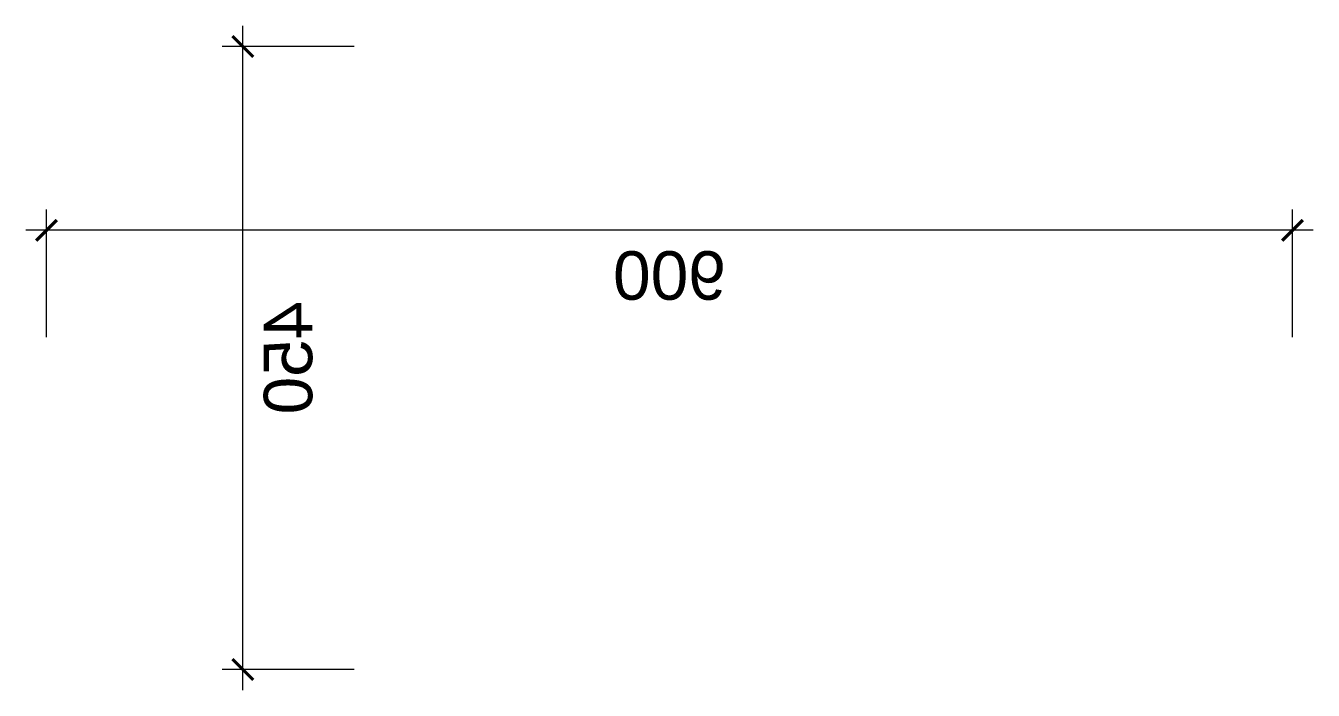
# Model space of a CAD drawing. Header units: millimetres. Extents: x -235126 to 312941, y -228449 to 114042.
# Drawn here: x 4538 to 5468, y -181401 to -180921 of the extents above; entities that cross this region are included whole.
import ezdxf

# ---------------------------------------------------------------- set-up
doc = ezdxf.new("R2010")
doc.units = ezdxf.units.MM
doc.header["$LTSCALE"] = 800
doc.layers.get('DEFPOINTS').update_dxf_attribs({"color": 250})
doc.layers.add('FF-FURN1-活动家具', color=1, linetype='Continuous')
doc.styles.get("Standard").update_dxf_attribs({"font": 'arial.ttf'})
doc.dimstyles.new('1：10', dxfattribs={"dimscale": 10, "dimtxt": 3.5, "dimasz": 1.5, "dimexe": 1.5, "dimexo": 1.5, "dimgap": 1.5, "dimtad": 1, "dimdec": 0, "dimzin": 0, "dimdsep": 46, "dimtxsty": 'Standard', "dimblk": 'ARCHTICK', "dimcen": 0, "dimdle": 1.5, "dimclrd": 8, "dimclre": 8, "dimclrt": 7, "dimadec": 0, "dimazin": 0, "dimtfac": 1, "dimtdec": 0, "dimtmove": 2, "dimatfit": 3, "dimldrblk": 'DOT', "dimfxl": 1, "dimtolj": 1, "dimtzin": 0, "dimarcsym": 0})

# ---------------------------------------------------------------- blocks, each defined once
blk = doc.blocks.new('_ArchTick')
at = {"color": 0, "linetype": 'ByBlock', "const_width": 0.15}
blk.add_lwpolyline([(-0.5, -0.5), (0.5, 0.5)], dxfattribs=at)
blk = doc.blocks.new('*D196')
at = {"layer": 'DEFPOINTS', "color": 8, "lineweight": -2, "transparency": 16777216}
for p, q in [((46434.02, 19249.87), (46434.02, 19157.65)), ((47334.02, 19249.87), (47334.02, 19157.65)), ((46419.02, 19172.65), (47349.02, 19172.65))]:
    blk.add_line(p, q, dxfattribs=at)
at = {"layer": 'DEFPOINTS', "color": 0, "transparency": 16777216}
for p in [(46434.02, 19264.87), (47334.02, 19264.87), (47334.02, 19172.65)]:
    blk.add_point(p, dxfattribs=at)
at = {"layer": 'DEFPOINTS', "color": 8, "lineweight": -2, "transparency": 16777216, "xscale": 15, "yscale": 15, "zscale": 15, "rotation": 180}
blk.add_blockref('_ArchTick', (46434.02, 19172.65), dxfattribs=at)
at = {"layer": 'DEFPOINTS', "color": 8, "lineweight": -2, "transparency": 16777216, "xscale": 15, "yscale": 15, "zscale": 15}
blk.add_blockref('_ArchTick', (47334.02, 19172.65), dxfattribs=at)
at = {"layer": 'DEFPOINTS', "color": 7, "transparency": 16777216, "insert": (46884.02, 19205.52), "char_height": 35, "attachment_point": 5}
blk.add_mtext('\\A1;900', dxfattribs=at)
blk = doc.blocks.new('_Dot')
at = {"color": 0, "linetype": 'ByBlock', "lineweight": -2}
blk.add_line((-0.5, 0), (-1, 0), dxfattribs=at)
at = {"color": 0, "linetype": 'ByBlock', "const_width": 0.5}
blk.add_lwpolyline([(-0.25, 0, 1), (0.25, 0, 1)], format="xyb", close=True, dxfattribs=at)
blk = doc.blocks.new('*D195')
at = {"layer": 'DEFPOINTS', "color": 8, "lineweight": -2, "transparency": 16777216}
for p, q in [((47192.19, 19504.87), (47192.19, 19024.87)), ((47111.69, 19489.87), (47207.19, 19489.87)), ((47111.69, 19039.87), (47207.19, 19039.87))]:
    blk.add_line(p, q, dxfattribs=at)
at = {"layer": 'DEFPOINTS', "color": 0, "transparency": 16777216}
for p in [(47096.69, 19489.87), (47096.69, 19039.87), (47192.19, 19039.87)]:
    blk.add_point(p, dxfattribs=at)
at = {"layer": 'DEFPOINTS', "color": 8, "lineweight": -2, "transparency": 16777216, "xscale": 15, "yscale": 15, "zscale": 15}
for p, rotation in [((47192.19, 19489.87), 90), ((47192.19, 19039.87), 270)]:
    blk.add_blockref('_ArchTick', p, dxfattribs=dict(at, rotation=rotation))
at = {"layer": 'DEFPOINTS', "color": 7, "transparency": 16777216, "insert": (47159.32, 19264.87), "char_height": 35, "attachment_point": 5, "rotation": 90}
blk.add_mtext('\\A1;450', dxfattribs=at)
blk = doc.blocks.new('fjfgjgfdfj')
at = {"layer": 'DEFPOINTS'}
dim = blk.add_linear_dim(base=(67056.56, 25439.72), p1=(66961.07, 24989.72), p2=(66961.07, 25439.72), angle=270, dimstyle='1：10', dxfattribs=at)
dim.commit()
dim.dimension.update_dxf_attribs({"geometry": '*D195', "text_midpoint": (67023.69, 25214.72), "insert": (19864.38, 44479.59)})
dim = blk.add_linear_dim(base=(67198.4, 25306.94), p1=(66298.4, 25214.72), p2=(67198.4, 25214.72), dimstyle='1：10', dxfattribs=at)
dim.commit()
dim.dimension.update_dxf_attribs({"geometry": '*D196', "text_midpoint": (66748.4, 25274.07), "insert": (19864.38, 44479.59)})

msp = doc.modelspace()

# ---------------------------------------------------------------- block references
at = {"layer": 'FF-FURN1-活动家具', "xscale": -1, "rotation": 180.0000000267143}
msp.add_blockref('fjfgjgfdfj', (-71751.65, -117416.75), dxfattribs=at)

doc.saveas('drawing.dxf')
